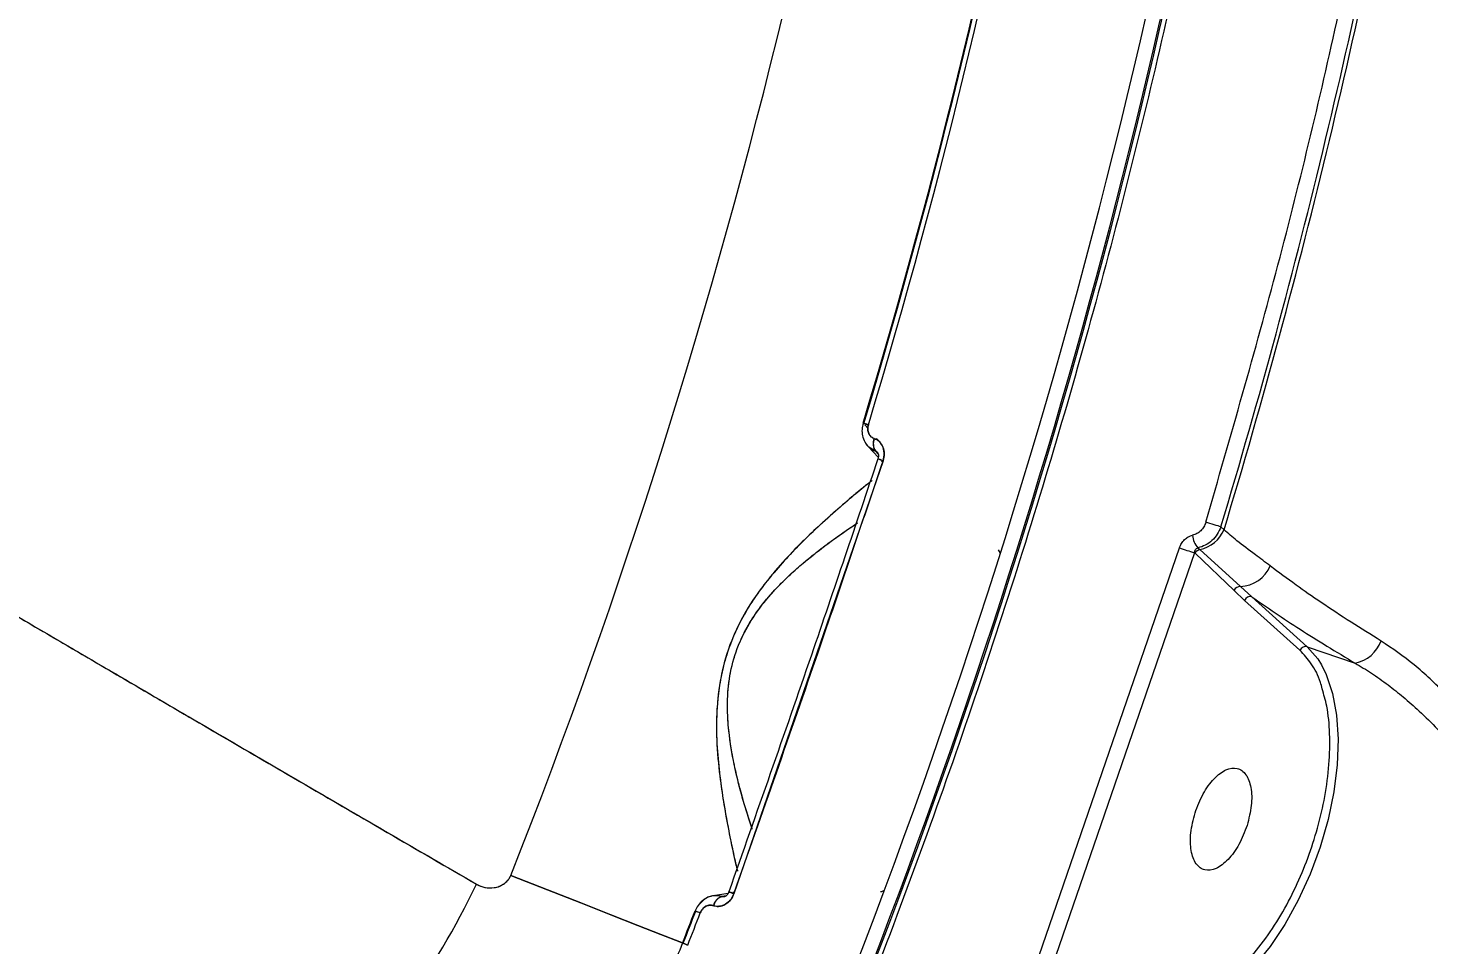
# Model space of a CAD drawing. Header units: millimetres. Extents: x -5713 to 5719, y -6024 to 5481.
# Drawn here: x 1639.2 to 1757.4, y 1222.4 to 1299.8 of the extents above; entities that cross this region are included whole.
import ezdxf

# ---------------------------------------------------------------- set-up
doc = ezdxf.new("R2010")
doc.units = ezdxf.units.MM
for name, color, linetype in [('DIKOM_ОБЪЕКТ', 7, 'Continuous'), ('DIKOM_РАЗМЕР_ЗОНА', 7, 'Continuous'), ('DIKOM_РАЗМЕР_ОБЪЕКТА', 7, 'Continuous')]:
    doc.layers.add(name, color=color, linetype=linetype)
doc.styles.add('style1', font='arial.ttf', dxfattribs={"width": 0.8})
doc.dimstyles.new('1-50', dxfattribs={"dimtxt": 300, "dimasz": 200, "dimexe": 100, "dimexo": 0, "dimgap": 100, "dimtad": 1, "dimdec": 0, "dimtxsty": 'style1', "dimcen": 0, "dimclrd": 7, "dimclre": 7, "dimadec": 1, "dimazin": 2, "dimtfac": 1, "dimtdec": 0, "dimtmove": 1, "dimatfit": 3, "dimfxl": 0, "dimlwd": 25, "dimlwe": 18, "dimarcsym": 0})

# ---------------------------------------------------------------- blocks, each defined once
blk = doc.blocks.new('*D16')
at = {"layer": 'Defpoints', "color": 0, "transparency": 16777216}
for p in [(2713.82, 2377.67), (-3598.04, -60.3), (-3598.04, -5183.86)]:
    blk.add_point(p, dxfattribs=at)
at = {"layer": 'DIKOM_РАЗМЕР_ОБЪЕКТА', "color": 7, "lineweight": 18, "transparency": 16777216}
for p, q in [((2713.82, 2377.67), (2713.82, -5283.86)), ((-3598.04, -60.3), (-3598.04, -5283.86))]:
    blk.add_line(p, q, dxfattribs=at)
at = {"layer": 'DIKOM_РАЗМЕР_ОБЪЕКТА', "color": 7, "lineweight": 25, "transparency": 16777216}
blk.add_line((2513.82, -5183.86), (-3398.04, -5183.86), dxfattribs=at)
at = {"layer": 'DIKOM_РАЗМЕР_ОБЪЕКТА', "color": 7, "transparency": 16777216}
for points in [[(-3398.04, -5150.53), (-3398.04, -5217.2), (-3598.04, -5183.86)], [(2513.82, -5150.53), (2513.82, -5217.2), (2713.82, -5183.86)]]:
    blk.add_solid(points, dxfattribs=at)
at = {"layer": 'DIKOM_РАЗМЕР_ОБЪЕКТА', "color": 0, "transparency": 16777216, "insert": (-444.93, -4930.59), "char_height": 300, "attachment_point": 5, "style": 'style1'}
blk.add_mtext('6300', dxfattribs=at)
blk = doc.blocks.new('*D15')
at = {"layer": 'Defpoints', "color": 0, "transparency": 16777216}
for p in [(-612.28, 3980.94), (4699.87, 3980.94), (684.19, -2271.39)]:
    blk.add_point(p, dxfattribs=at)
at = {"layer": 'DIKOM_РАЗМЕР_ОБЪЕКТА', "color": 7, "lineweight": 18, "transparency": 16777216}
for p, q in [((-612.28, 3980.94), (4799.87, 3980.94)), ((684.19, -2271.39), (4799.87, -2271.39))]:
    blk.add_line(p, q, dxfattribs=at)
at = {"layer": 'DIKOM_РАЗМЕР_ОБЪЕКТА', "color": 7, "lineweight": 25, "transparency": 16777216}
blk.add_line((4699.87, -2071.39), (4699.87, 3780.94), dxfattribs=at)
at = {"layer": 'DIKOM_РАЗМЕР_ОБЪЕКТА', "color": 7, "transparency": 16777216}
for points in [[(4666.54, 3780.94), (4733.21, 3780.94), (4699.87, 3980.94)], [(4666.54, -2071.39), (4733.21, -2071.39), (4699.87, -2271.39)]]:
    blk.add_solid(points, dxfattribs=at)
at = {"layer": 'DIKOM_РАЗМЕР_ОБЪЕКТА', "color": 0, "transparency": 16777216, "insert": (4446.7, 2209.88), "char_height": 300, "attachment_point": 5, "rotation": 90, "style": 'style1'}
blk.add_mtext('6250', dxfattribs=at)
blk = doc.blocks.new('*D13')
at = {"layer": 'Defpoints', "color": 0, "transparency": 16777216}
for p in [(-612.24, 5480.95), (971.69, -4271.39), (5619.37, -4271.39)]:
    blk.add_point(p, dxfattribs=at)
at = {"layer": 'DIKOM_РАЗМЕР_ЗОНА', "color": 7, "lineweight": 18, "transparency": 16777216}
for p, q in [((-612.24, 5480.95), (5719.37, 5480.95)), ((971.69, -4271.39), (5719.37, -4271.39))]:
    blk.add_line(p, q, dxfattribs=at)
at = {"layer": 'DIKOM_РАЗМЕР_ЗОНА', "color": 7, "lineweight": 25, "transparency": 16777216}
blk.add_line((5619.37, 5280.95), (5619.37, -4071.39), dxfattribs=at)
at = {"layer": 'DIKOM_РАЗМЕР_ЗОНА', "color": 7, "transparency": 16777216}
for points in [[(5586.04, 5280.95), (5652.71, 5280.95), (5619.37, 5480.95)], [(5586.04, -4071.39), (5652.71, -4071.39), (5619.37, -4271.39)]]:
    blk.add_solid(points, dxfattribs=at)
at = {"layer": 'DIKOM_РАЗМЕР_ЗОНА', "color": 0, "transparency": 16777216, "insert": (5366.2, 2209.88), "char_height": 300, "attachment_point": 5, "rotation": 90, "style": 'style1'}
blk.add_mtext('9750', dxfattribs=at)

msp = doc.modelspace()

# ---------------------------------------------------------------- linework, layer by layer
at = {"layer": 'DIKOM_ОБЪЕКТ', "color": 7, "linetype": 'Continuous', "lineweight": 15}
for p, q in [((1709.83, 1266.34), (1710.09, 1266.04)), ((1709.84, 1266.34), (1710.09, 1266.06)), ((1710.1, 1264.51), (1710.96, 1263.6)), ((1710.73, 1264.1), (1710.17, 1264.45)), ((1710.64, 1265.15), (1710.62, 1265.16)), ((1710.62, 1265.16), (1710.64, 1265.15)), ((1711.37, 1263.3), (1698.78, 1226.73)), ((1710.76, 1264.09), (1710.73, 1264.1)), ((1710.73, 1264.1), (1710.96, 1263.85)), ((1710.96, 1263.85), (1710.73, 1264.1)), ((1710.91, 1263.97), (1710.76, 1264.09)), ((1710.76, 1264.09), (1710.89, 1264.01)), ((1711.23, 1263.29), (1711.34, 1263.21)), ((1711.31, 1263.29), (1711.35, 1263.25)), ((1711.42, 1263.61), (1711.41, 1263.61)), ((1740.15, 1257.47), (1739.88, 1257.72)), ((1723.69, 1219.02), (1736.38, 1255.94)), ((1737.95, 1255.94), (1738.1, 1255.8)), ((1721.28, 1255.5), (1721.11, 1255.77)), ((1737.65, 1255.53), (1724.94, 1218.58)), ((1737.7, 1255.48), (1737.65, 1255.53)), ((1740.99, 1252.35), (1737.7, 1255.48)), ((1738.1, 1255.8), (1741.54, 1252.67)), ((1741.54, 1252.67), (1742.49, 1251.81)), ((1741.87, 1251.5), (1740.99, 1252.35)), ((1746.56, 1247.29), (1741.87, 1251.5)), ((1742.49, 1251.81), (1747.18, 1247.59)), ((1747.18, 1247.59), (1751.22, 1246.2)), ((1698.27, 1226.75), (1697.04, 1226.56)), ((1698.12, 1226.56), (1697.79, 1226.5)), ((1697.79, 1226.5), (1698.13, 1226.56)), ((1697.79, 1226.5), (1697.81, 1226.49)), ((1697.81, 1226.49), (1698, 1226.49)), ((1697.95, 1226.47), (1697.81, 1226.49)), ((1698.63, 1226.46), (1698.63, 1226.46)), ((1698.81, 1226.82), (1698.68, 1226.82)), ((1697.04, 1225.73), (1697.07, 1225.72)), ((1697.07, 1225.72), (1697.04, 1225.73)), ((1697.49, 1225.67), (1697.36, 1225.62))]:
    msp.add_line(p, q, dxfattribs=at)
at = {"layer": 'DIKOM_ОБЪЕКТ', "color": 7, "linetype": 'Continuous', "lineweight": 15, "flags": 128}
for points in [[(1710.13, 1266.33), (1710, 1266.37), (1709.89, 1266.4), (1709.8, 1266.43), (1709.73, 1266.45), (1709.69, 1266.46), (1709.68, 1266.46), (1709.7, 1266.46), (1709.74, 1266.45)], [(1709.68, 1266.46), (1709.69, 1266.46), (1709.71, 1266.46), (1709.75, 1266.44), (1709.8, 1266.43), (1709.86, 1266.41), (1709.94, 1266.39), (1710.03, 1266.36), (1710.13, 1266.33)], [(1709.74, 1266.45), (1709.72, 1266.45), (1709.71, 1266.45), (1709.7, 1266.46), (1709.7, 1266.46), (1709.69, 1266.46), (1709.69, 1266.46), (1709.68, 1266.46), (1709.68, 1266.46)], [(1711.37, 1263.3), (1711.23, 1263.35), (1711.11, 1263.39), (1711.01, 1263.43), (1710.95, 1263.45), (1710.93, 1263.46), (1710.94, 1263.46), (1710.95, 1263.46)], [(1739.88, 1257.72), (1739.78, 1257.75), (1739.64, 1257.79), (1739.49, 1257.83), (1739.32, 1257.88), (1739.14, 1257.94), (1738.96, 1257.99), (1738.78, 1258.05), (1738.61, 1258.1)], [(1747.18, 1247.59), (1748.06, 1246.57), (1748.37, 1246.07)], [(1748.37, 1246.07), (1748.78, 1245.24), (1749.31, 1243.64), (1749.65, 1241.81), (1749.78, 1239.79), (1749.7, 1237.61), (1749.41, 1235.33), (1748.93, 1232.99), (1748.26, 1230.65), (1747.41, 1228.37), (1746.41, 1226.18), (1745.28, 1224.13), (1744.03, 1222.28), (1742.71, 1220.66), (1741.33, 1219.31), (1739.93, 1218.26), (1738.53, 1217.53), (1737.63, 1217.22)], [(1694.44, 1222.57), (1694.22, 1222.66), (1692.6, 1223.3), (1690.66, 1224.06), (1688.4, 1224.95), (1685.85, 1225.96), (1683.03, 1227.07), (1679.95, 1228.28)], [(1679.95, 1228.28), (1683.03, 1227.07), (1685.85, 1225.96), (1688.4, 1224.95), (1690.66, 1224.06), (1692.6, 1223.3), (1694.22, 1222.66), (1694.4, 1222.59)], [(1698.34, 1226.87), (1698.33, 1226.88), (1698.36, 1226.87), (1698.42, 1226.85), (1698.51, 1226.82), (1698.63, 1226.78), (1698.78, 1226.73)], [(1695.93, 1225.11), (1695.84, 1225.15), (1695.75, 1225.18), (1695.68, 1225.21), (1695.62, 1225.24), (1695.57, 1225.26), (1695.53, 1225.27), (1695.51, 1225.28), (1695.5, 1225.28)], [(1695.56, 1225.26), (1695.52, 1225.28), (1695.5, 1225.28), (1695.51, 1225.28), (1695.55, 1225.26), (1695.62, 1225.24), (1695.7, 1225.2), (1695.81, 1225.16), (1695.93, 1225.11)], [(1694.44, 1222.57), (1694.45, 1222.57), (1694.47, 1222.56), (1694.51, 1222.55), (1694.56, 1222.53), (1694.62, 1222.5), (1694.69, 1222.47), (1694.78, 1222.44), (1694.87, 1222.4)], [(1694.87, 1222.4), (1694.75, 1222.45), (1694.64, 1222.49), (1694.56, 1222.53), (1694.49, 1222.55), (1694.45, 1222.57), (1694.44, 1222.57)]]:
    msp.add_lwpolyline(points, dxfattribs=at)
at = {"layer": 'DIKOM_ОБЪЕКТ', "color": 7, "linetype": 'Continuous', "lineweight": 15}
for centre, radius, start, end in [((1168.94, 1429.62), 579.13, 331.09885, 1.82405), ((1168.94, 1429.62), 580.37, 331.09855, 358.78075), ((1168.94, 1429.62), 580.5, 331.09885, 358.72844), ((1168.94, 1429.62), 549.25, 338.4952, 354.5048), ((1168.94, 1429.62), 564.82, 343.2097, 349.7903), ((1168.94, 1429.62), 564.88, 343.2097, 349.7903), ((1168.94, 1429.62), 565.29, 343.2097, 349.7903), ((1168.94, 1429.62), 596.26, 343.24313, 349.75687), ((1168.94, 1429.62), 596.59, 343.22853, 349.77147), ((1711.53, 1264.72), 1.01, 154.0441, 217.9587), ((1711.55, 1264.71), 1.01, 154.043, 217.9544), ((1712.71, 1267.63), 4.53, 246.8717, 252.8241), ((1737.53, 1258.59), 2.85, 281.5631, 336.9998), ((1753.43, 1305.35), 52.27, 250.9643, 252.4265), ((1739.14, 1257.08), 1.65, 183.035, 223.7776), ((1738.22, 1255.24), 0.568, 101.2728, 155.2594), ((1741.43, 1255.51), 2.84, 272.1344, 337.1526), ((1741.49, 1252.12), 0.551, 84.4315, 154.9984), ((1742.36, 1251.3), 0.526, 75.3918, 157.1162), ((1750.64, 1249.1), 2.95, 281.3716, 339.7238), ((1747.05, 1247.08), 0.526, 75.3918, 157.1162), ((1606.19, 1261.96), 78.78, 325.3018, 334.0875), ((1698.03, 1225.52), 1.01, 104.0416, 167.9558), ((1698.05, 1225.51), 1.01, 104.0457, 167.957), ((1697.16, 1222.49), 4.55, 69.1855, 75.1124), ((1168.94, 1429.62), 564.82, 338.4952, 338.7903), ((1168.94, 1429.62), 564.88, 338.4952, 338.7903), ((1168.94, 1429.62), 565.29, 338.4952, 338.7903)]:
    msp.add_arc(centre, radius, start, end, dxfattribs=at)
for points, knots in [([(1749.55, 1416.39), (1749.38, 1409.88), (1748.99, 1394.7), (1747, 1370.91), (1743.83, 1345.08), (1739.45, 1319.42), (1733.95, 1293.98), (1727.31, 1268.81), (1719.54, 1243.96), (1710.68, 1219.49), (1700.71, 1195.45), (1689.74, 1171.83), (1681.56, 1156.54), (1677.46, 1148.89)], [0, 0, 0, 0, 0.069798, 0.162818, 0.255838, 0.348859, 0.441879, 0.534899, 0.627919, 0.720939, 0.81396, 0.90698, 1, 1, 1, 1]), ([(1554.72, 1299.83), (1554.8, 1299.78), (1554.95, 1299.69), (1556.43, 1298.8), (1558.85, 1297.33), (1562.29, 1295.25), (1566.7, 1292.6), (1572.06, 1289.38), (1578.33, 1285.62), (1585.51, 1281.34), (1593.59, 1276.52), (1602.73, 1271.1), (1612.9, 1265.08), (1624.11, 1258.47), (1636.12, 1251.42), (1648.94, 1243.91), (1662.51, 1235.98), (1672.19, 1230.36), (1677.05, 1227.54)], [0, 0, 0, 0, 0.058015, 0.119704, 0.181407, 0.243316, 0.30522, 0.366736, 0.428051, 0.489348, 0.550808, 0.612615, 0.67758, 0.742132, 0.806446, 0.870726, 0.935175, 1, 1, 1, 1]), ([(1562.28, 1295.26), (1562.5, 1295.13), (1563.25, 1294.68), (1564.8, 1293.75), (1566.88, 1292.49), (1569.22, 1291.09), (1571.75, 1289.57), (1574.05, 1288.19), (1576.02, 1287.01), (1577.63, 1286.05), (1579.32, 1285.03), (1581.11, 1283.96), (1582.98, 1282.84), (1584.95, 1281.67), (1587.39, 1280.22), (1590.39, 1278.43), (1594.07, 1276.24), (1598.1, 1273.84), (1602.38, 1271.31), (1606.43, 1268.91), (1610.18, 1266.69), (1613.54, 1264.7), (1617.36, 1262.45), (1620.25, 1260.75), (1622.27, 1259.56), (1622.94, 1259.16), (1623.63, 1258.76), (1624.33, 1258.34), (1625.04, 1257.92), (1625.89, 1257.43), (1627, 1256.77), (1628.52, 1255.88), (1630.47, 1254.73), (1632.86, 1253.33), (1635.6, 1251.72), (1638.39, 1250.09), (1641.63, 1248.19), (1645.1, 1246.16), (1649.19, 1243.76), (1654.57, 1240.62), (1661.37, 1236.66), (1669.27, 1232.05), (1674.52, 1229), (1677.05, 1227.54)], [0, 0, 0, 0, 0.014288, 0.049908, 0.086247, 0.123305, 0.161083, 0.197353, 0.217051, 0.237092, 0.257473, 0.278197, 0.299263, 0.320671, 0.342421, 0.376322, 0.41193, 0.449245, 0.48827, 0.525539, 0.552242, 0.58043, 0.606074, 0.6411, 0.646008, 0.650991, 0.656048, 0.661179, 0.666385, 0.671665, 0.679596, 0.690467, 0.70428, 0.721035, 0.740733, 0.760983, 0.777921, 0.80582, 0.829637, 0.857268, 0.908354, 0.955933, 1, 1, 1, 1]), ([(1709.68, 1266.46), (1709.64, 1266.29), (1709.56, 1265.94), (1709.62, 1265.4), (1709.8, 1264.87), (1710.03, 1264.6), (1710.15, 1264.46)], [0, 0, 0, 0, 0.240672, 0.487852, 0.742602, 1, 1, 1, 1]), ([(1710.62, 1265.16), (1710.51, 1265.22), (1710.3, 1265.32), (1710.12, 1265.65), (1710.06, 1266), (1710.1, 1266.22), (1710.13, 1266.33)], [0, 0, 0, 0, 0.279767, 0.559852, 0.779829, 1, 1, 1, 1]), ([(1710.13, 1266.33), (1710.1, 1266.21), (1710.05, 1265.96), (1710.14, 1265.59), (1710.33, 1265.3), (1710.52, 1265.21), (1710.62, 1265.16)], [0, 0, 0, 0, 0.25002, 0.499914, 0.749708, 1, 1, 1, 1]), ([(1709.85, 1264.86), (1709.85, 1264.86), (1709.91, 1264.66), (1710.22, 1264.37), (1710.56, 1264.19), (1710.73, 1264.1)], [0, 0, 0, 0, 0.000914, 0.502344, 1, 1, 1, 1]), ([(1711.37, 1263.3), (1711.42, 1263.52), (1711.51, 1263.96), (1711.35, 1264.54), (1711.05, 1264.96), (1710.78, 1265.09), (1710.64, 1265.15)], [0, 0, 0, 0, 0.279515, 0.558946, 0.77931, 1, 1, 1, 1]), ([(1710.64, 1265.15), (1710.72, 1265.12), (1710.88, 1265.06), (1711.14, 1264.84), (1711.39, 1264.46), (1711.5, 1263.88), (1711.41, 1263.5), (1711.37, 1263.3)], [0, 0, 0, 0, 0.125737, 0.251488, 0.500806, 0.75027, 1, 1, 1, 1]), ([(1710.82, 1265.17), (1710.94, 1265.05), (1711.06, 1264.93), (1711.11, 1264.83), (1711.11, 1264.83)], [0, 0, 0, 0, 0.955528, 1, 1, 1, 1]), ([(1710.93, 1263.46), (1709.07, 1257.93), (1704.96, 1245.71), (1700.68, 1233.54), (1698.34, 1226.88)], [0, 0, 0, 0, 0.452482, 1, 1, 1, 1]), ([(1698.78, 1226.73), (1701.17, 1233.54), (1705.45, 1245.71), (1709.56, 1257.93), (1711.37, 1263.3)], [0, 0, 0, 0, 0.559995, 1, 1, 1, 1]), ([(1710.76, 1264.09), (1710.78, 1264.08), (1710.82, 1264.07), (1710.86, 1264.03), (1710.88, 1264.02)], [0, 0, 0, 0, 0.561849, 1, 1, 1, 1]), ([(1710.89, 1264), (1710.91, 1263.98), (1710.94, 1263.94), (1710.98, 1263.82), (1710.98, 1263.65), (1710.95, 1263.53), (1710.93, 1263.46)], [0, 0, 0, 0, 0.166402, 0.426444, 0.702195, 1, 1, 1, 1]), ([(1710.44, 1261.62), (1710.42, 1261.61), (1710.15, 1261.41), (1709.26, 1260.67), (1707.8, 1259.44), (1706.23, 1258.05), (1704.73, 1256.63), (1703.37, 1255.25), (1702.08, 1253.8), (1700.93, 1252.33), (1699.92, 1250.83), (1699.02, 1249.18), (1698.28, 1247.38), (1697.75, 1245.51), (1697.44, 1243.65), (1697.3, 1241.84), (1697.3, 1239.58), (1697.52, 1236.98), (1697.92, 1234.3), (1698.34, 1231.97), (1698.73, 1230.11), (1698.99, 1228.97), (1699.08, 1228.65), (1699.08, 1228.63)], [0, 0, 0, 0, 0.005019, 0.075837, 0.146046, 0.216266, 0.264007, 0.311551, 0.357586, 0.394457, 0.428489, 0.464824, 0.49952, 0.534249, 0.570599, 0.604637, 0.64152, 0.712372, 0.783201, 0.853585, 0.924431, 0.994841, 1, 1, 1, 1]), ([(1710.26, 1261.47), (1710.19, 1261.42), (1709.78, 1261.11), (1708.36, 1259.93), (1706.44, 1258.25), (1704.55, 1256.46), (1702.9, 1254.76), (1701.2, 1252.74), (1699.55, 1250.32), (1698.21, 1247.41), (1697.47, 1244.29), (1697.26, 1241.36), (1697.36, 1238.71), (1697.61, 1236.34), (1698, 1233.76), (1698.49, 1231.25), (1698.87, 1229.44), (1699.01, 1228.94), (1699.03, 1228.87)], [0, 0, 0, 0, 0.017128, 0.112482, 0.207661, 0.265554, 0.323372, 0.381809, 0.440536, 0.499688, 0.558873, 0.617643, 0.676212, 0.734421, 0.792265, 0.887837, 0.983362, 1, 1, 1, 1]), ([(1700.33, 1232.18), (1700.32, 1232.2), (1700.17, 1232.63), (1699.87, 1233.58), (1699.42, 1235.07), (1699.01, 1236.68), (1698.63, 1238.43), (1698.36, 1240.2), (1698.22, 1241.93), (1698.23, 1243.61), (1698.44, 1245.35), (1698.91, 1247.16), (1699.65, 1248.87), (1700.57, 1250.37), (1701.59, 1251.68), (1702.63, 1252.82), (1703.7, 1253.85), (1704.73, 1254.75), (1705.75, 1255.58), (1706.85, 1256.41), (1708, 1257.23), (1708.82, 1257.79), (1709.2, 1258.03), (1709.23, 1258.05)], [0, 0, 0, 0, 0.003946, 0.069981, 0.131201, 0.196232, 0.255186, 0.315899, 0.365061, 0.408286, 0.454636, 0.500832, 0.546652, 0.592622, 0.636846, 0.684018, 0.728752, 0.776118, 0.819789, 0.868209, 0.930876, 0.99413, 1, 1, 1, 1]), ([(1700.26, 1232.39), (1699.97, 1233.26), (1699.48, 1234.79), (1698.78, 1237.57), (1698.35, 1240.1), (1698.19, 1242.55), (1698.32, 1244.82), (1698.88, 1247.17), (1699.9, 1249.37), (1701.19, 1251.23), (1702.82, 1253.06), (1704.73, 1254.78), (1706.92, 1256.48), (1708.43, 1257.55), (1709.06, 1257.94), (1709.06, 1257.94)], [0, 0, 0, 0, 0.126369, 0.22157, 0.316086, 0.378436, 0.439839, 0.500344, 0.560825, 0.622182, 0.684543, 0.778558, 0.873682, 0.99977, 1, 1, 1, 1]), ([(1738.61, 1258.1), (1738.56, 1257.97), (1738.46, 1257.7), (1738.19, 1257.37), (1737.86, 1257.11), (1737.61, 1257.04), (1737.49, 1257)], [0, 0, 0, 0, 0.25072, 0.500715, 0.75054, 1, 1, 1, 1]), ([(1739.88, 1257.72), (1739.79, 1257.5), (1739.6, 1257.07), (1739.14, 1256.54), (1738.58, 1256.13), (1738.16, 1256), (1737.95, 1255.94)], [0, 0, 0, 0, 0.249214, 0.498605, 0.748964, 1, 1, 1, 1]), ([(1744.05, 1254.41), (1743.63, 1254.73), (1742.63, 1255.48), (1741.3, 1256.46), (1740.5, 1257.16), (1740.15, 1257.47)], [0, 0, 0, 0, 0.292498, 0.687807, 1, 1, 1, 1]), ([(1736.38, 1255.94), (1736.44, 1256.07), (1736.54, 1256.33), (1736.81, 1256.64), (1737.12, 1256.89), (1737.37, 1256.96), (1737.49, 1257)], [0, 0, 0, 0, 0.250476, 0.500581, 0.750516, 1, 1, 1, 1]), ([(1737.65, 1255.53), (1737.66, 1255.57), (1737.68, 1255.67), (1737.74, 1255.8), (1737.83, 1255.89), (1737.91, 1255.93), (1737.95, 1255.94)], [0, 0, 0, 0, 0.264722, 0.521188, 0.766052, 1, 1, 1, 1]), ([(1753.41, 1248.07), (1752.55, 1248.6), (1750.78, 1249.7), (1748.39, 1251.28), (1746.1, 1252.87), (1744.76, 1253.87), (1744.05, 1254.41)], [0, 0, 0, 0, 0.242581, 0.50163, 0.735475, 1, 1, 1, 1]), ([(1742.49, 1251.81), (1743.8, 1250.9), (1746.43, 1249.09), (1749.62, 1247.16), (1751.22, 1246.2)], [0, 0, 0, 0, 0.499666, 1, 1, 1, 1]), ([(1493.42, 1249.76), (1493.51, 1249.71), (1493.68, 1249.62), (1495.04, 1248.87), (1497.19, 1247.67), (1500.22, 1245.99), (1504.09, 1243.85), (1508.74, 1241.27), (1514.09, 1238.31), (1520.07, 1234.99), (1526.76, 1231.28), (1534.12, 1227.2), (1542.32, 1222.66), (1551.4, 1217.62), (1561.42, 1212.07), (1572.19, 1206.1), (1583.65, 1199.75), (1595.74, 1193.04), (1608.17, 1186.15), (1620.89, 1179.1), (1633.88, 1171.91), (1647.38, 1164.42), (1661.35, 1156.67), (1671.04, 1151.3), (1675.9, 1148.61)], [0, 0, 0, 0, 0.046681, 0.093344, 0.139847, 0.186299, 0.23281, 0.279491, 0.323764, 0.368023, 0.412033, 0.455891, 0.49969, 0.546179, 0.592816, 0.639714, 0.68669, 0.733382, 0.779899, 0.823697, 0.86753, 0.91149, 0.955672, 1, 1, 1, 1]), ([(1739.68, 1213.1), (1740.79, 1212.94), (1742.99, 1212.62), (1746.57, 1212.78), (1750.2, 1213.33), (1753.22, 1214.13), (1755.6, 1214.97), (1757.36, 1215.71), (1759.05, 1216.56), (1761.31, 1217.91), (1763.35, 1219.55), (1764.94, 1221.55), (1765.85, 1223.15), (1766.45, 1224.92), (1766.71, 1226.81), (1766.66, 1228.74), (1766.23, 1231.26), (1765.16, 1234.31), (1763.39, 1237.69), (1761.26, 1240.82), (1758.86, 1243.64), (1756.24, 1246.15), (1754.35, 1247.43), (1753.41, 1248.07)], [0, 0, 0, 0, 0.062546, 0.125166, 0.187296, 0.249804, 0.281336, 0.312106, 0.344176, 0.374605, 0.441307, 0.471316, 0.499874, 0.530951, 0.562695, 0.592936, 0.625397, 0.688015, 0.750677, 0.81296, 0.875593, 0.93764, 1, 1, 1, 1]), ([(1748.43, 1244.04), (1748.39, 1244.22), (1748.18, 1245.05), (1747.56, 1246.2), (1746.89, 1246.93), (1746.56, 1247.29)], [0, 0, 0, 0, 0.124006, 0.572213, 1, 1, 1, 1]), ([(1751.22, 1246.2), (1751.68, 1245.93), (1752.62, 1245.36), (1753.97, 1244.4), (1755.32, 1243.33), (1756.72, 1242.09), (1758.26, 1240.57), (1759.84, 1238.8), (1761.37, 1236.85), (1762.7, 1234.85), (1763.86, 1232.76), (1764.7, 1230.77), (1765.22, 1228.85), (1765.43, 1227.06), (1765.27, 1225.25), (1764.68, 1223.53), (1763.86, 1222.27), (1763.06, 1221.38), (1762.22, 1220.58), (1761.01, 1219.67), (1758.95, 1218.46), (1756.15, 1217.29), (1753.1, 1216.42), (1750.36, 1215.88), (1748.04, 1215.57), (1745.34, 1215.38), (1742.33, 1215.41), (1740.2, 1215.78), (1739.14, 1215.96)], [0, 0, 0, 0, 0.030301, 0.062444, 0.092141, 0.124579, 0.163463, 0.208012, 0.249568, 0.293783, 0.333686, 0.374839, 0.406244, 0.437481, 0.468874, 0.500232, 0.531522, 0.546824, 0.563003, 0.592251, 0.625547, 0.687904, 0.750216, 0.791799, 0.835124, 0.874885, 0.937479, 1, 1, 1, 1]), ([(1740.53, 1219.6), (1740.99, 1219.99), (1742, 1220.84), (1743.5, 1222.66), (1744.96, 1224.86), (1746.21, 1227.24), (1747.25, 1229.73), (1748.09, 1232.31), (1748.7, 1234.98), (1749.06, 1237.68), (1749.11, 1240.26), (1748.91, 1242.43), (1748.57, 1243.56), (1748.43, 1244.04)], [0, 0, 0, 0, 0.080193, 0.177945, 0.274091, 0.367178, 0.456025, 0.544871, 0.637959, 0.734105, 0.831857, 0.929609, 1, 1, 1, 1]), ([(1504.38, 1242.54), (1505.43, 1241.96), (1507.94, 1240.58), (1512.8, 1237.88), (1518.77, 1234.57), (1525.48, 1230.85), (1532.86, 1226.76), (1541.08, 1222.2), (1550.18, 1217.16), (1560.23, 1211.59), (1571.02, 1205.61), (1582.51, 1199.24), (1594.63, 1192.52), (1607.09, 1185.61), (1619.84, 1178.54), (1632.85, 1171.33), (1646.39, 1163.83), (1660.4, 1156.06), (1670.11, 1150.68), (1674.97, 1147.98)], [0, 0, 0, 0, 0.04256, 0.101392, 0.160204, 0.218687, 0.276967, 0.335168, 0.396946, 0.458919, 0.521238, 0.583661, 0.645708, 0.707521, 0.765722, 0.823969, 0.882385, 0.941095, 1, 1, 1, 1]), ([(1675.94, 1149.73), (1670.79, 1152.59), (1660.49, 1158.29), (1645.68, 1166.5), (1631.41, 1174.42), (1617.72, 1182), (1604.61, 1189.27), (1592.31, 1196.09), (1580.81, 1202.46), (1570.1, 1208.4), (1560.02, 1213.99), (1550.61, 1219.2), (1541.71, 1224.14), (1533.34, 1228.78), (1525.61, 1233.06), (1519.61, 1236.38), (1516.53, 1238.1), (1515.45, 1238.69)], [0, 0, 0, 0, 0.070716, 0.141162, 0.211252, 0.281156, 0.351038, 0.421066, 0.487375, 0.554056, 0.620503, 0.68662, 0.752549, 0.822423, 0.892406, 0.962668, 1, 1, 1, 1]), ([(1677.05, 1227.54), (1677.05, 1227.54), (1677.06, 1227.53), (1677.29, 1227.4), (1677.77, 1227.22), (1678.54, 1227.19), (1679.23, 1227.44), (1679.64, 1227.79), (1679.85, 1228.05), (1679.92, 1228.2), (1679.95, 1228.28)], [0, 0, 0, 0, 0.001857, 0.016436, 0.25034, 0.500044, 0.745765, 0.874539, 0.936862, 1, 1, 1, 1]), ([(1677.05, 1227.54), (1677.28, 1227.43), (1677.74, 1227.21), (1678.42, 1227.2), (1678.96, 1227.34), (1679.35, 1227.55), (1679.65, 1227.8), (1679.85, 1228.06), (1679.92, 1228.21), (1679.95, 1228.28)], [0, 0, 0, 0, 0.249924, 0.499336, 0.628432, 0.749709, 0.874575, 0.939043, 1, 1, 1, 1]), ([(1697.1, 1226.57), (1696.93, 1226.53), (1696.57, 1226.46), (1696.11, 1226.16), (1695.73, 1225.77), (1695.58, 1225.44), (1695.5, 1225.28)], [0, 0, 0, 0, 0.257943, 0.512363, 0.759747, 1, 1, 1, 1]), ([(1697.79, 1226.5), (1697.54, 1226.54), (1697.04, 1226.63), (1696.35, 1226.36), (1696.03, 1226.01), (1695.9, 1225.87)], [0, 0, 0, 0, 0.364716, 0.732427, 1, 1, 1, 1]), ([(1697.07, 1225.72), (1697.25, 1225.69), (1697.63, 1225.62), (1698.16, 1225.87), (1698.56, 1226.26), (1698.71, 1226.57), (1698.78, 1226.73)], [0, 0, 0, 0, 0.279781, 0.559625, 0.779735, 1, 1, 1, 1]), ([(1698.78, 1226.73), (1698.69, 1226.55), (1698.53, 1226.19), (1698.08, 1225.81), (1697.65, 1225.66), (1697.31, 1225.65), (1697.15, 1225.7), (1697.07, 1225.72)], [0, 0, 0, 0, 0.249729, 0.499193, 0.74851, 0.874209, 1, 1, 1, 1]), ([(1697.95, 1226.47), (1697.93, 1226.47), (1697.88, 1226.47), (1697.83, 1226.48), (1697.81, 1226.49)], [0, 0, 0, 0, 0.415302, 1, 1, 1, 1]), ([(1698.33, 1226.88), (1698.3, 1226.82), (1698.26, 1226.7), (1698.15, 1226.57), (1698.04, 1226.49), (1697.97, 1226.48), (1697.94, 1226.47)], [0, 0, 0, 0, 0.274606, 0.528876, 0.76866, 1, 1, 1, 1]), ([(1711.46, 1226.99), (1711.38, 1226.95), (1711.27, 1226.9), (1711.17, 1226.89), (1711.14, 1226.88)], [0, 0, 0, 0, 0.72773, 1, 1, 1, 1]), ([(1537.78, 1226.31), (1537.97, 1226.21), (1538.33, 1226.01), (1538.89, 1225.7), (1539.46, 1225.39), (1540.02, 1225.07), (1540.6, 1224.75), (1541.17, 1224.43), (1542.04, 1223.95), (1543.37, 1223.21), (1545.33, 1222.13), (1547.82, 1220.75), (1550.87, 1219.06), (1554.51, 1217.04), (1558.79, 1214.67), (1563.76, 1211.91), (1568.88, 1209.08), (1574.05, 1206.21), (1579.17, 1203.37), (1583.36, 1201.05), (1586.42, 1199.35), (1588.21, 1198.36), (1590.03, 1197.35), (1591.9, 1196.31), (1593.82, 1195.25), (1595.78, 1194.16), (1597.79, 1193.05), (1602.8, 1190.27), (1610.84, 1185.82), (1622.05, 1179.61), (1633.18, 1173.44), (1644.16, 1167.35), (1654.96, 1161.36), (1665.48, 1155.53), (1672.52, 1151.63), (1675.94, 1149.73)], [0, 0, 0, 0, 0.005751, 0.011517, 0.017301, 0.023101, 0.028917, 0.03475, 0.040599, 0.055192, 0.074385, 0.09818, 0.126822, 0.160139, 0.198131, 0.240799, 0.288141, 0.32583, 0.366034, 0.408751, 0.421818, 0.435102, 0.448605, 0.462326, 0.476265, 0.490423, 0.504799, 0.519393, 0.597093, 0.671779, 0.743451, 0.812109, 0.877753, 0.940384, 1, 1, 1, 1]), ([(1695.93, 1225.11), (1696, 1225.24), (1696.13, 1225.49), (1696.45, 1225.71), (1696.77, 1225.79), (1696.95, 1225.75), (1697.04, 1225.73)], [0, 0, 0, 0, 0.278749, 0.558584, 0.779292, 1, 1, 1, 1]), ([(1697.04, 1225.73), (1696.94, 1225.75), (1696.73, 1225.8), (1696.4, 1225.69), (1696.11, 1225.45), (1695.99, 1225.23), (1695.93, 1225.11)], [0, 0, 0, 0, 0.250324, 0.499867, 0.749618, 1, 1, 1, 1]), ([(1697.55, 1225.67), (1697.53, 1225.66), (1697.49, 1225.64), (1697.41, 1225.63), (1697.36, 1225.62)], [0, 0, 0, 0, 0.323499, 1, 1, 1, 1]), ([(1694.45, 1222.57), (1693.78, 1220.98), (1692.52, 1218.02), (1690.35, 1214.12), (1688.32, 1210.98), (1686.51, 1208.53), (1684.15, 1205.62), (1680.88, 1202.15), (1676.38, 1198.33), (1671.48, 1195.04), (1667.34, 1192.91), (1664.08, 1191.58), (1661.59, 1190.71), (1658.66, 1189.91), (1655.63, 1189.29), (1653.61, 1189.14), (1652.75, 1189.07)], [0, 0, 0, 0, 0.086653, 0.161324, 0.224428, 0.27537, 0.31586, 0.41576, 0.519685, 0.623222, 0.728869, 0.772725, 0.818815, 0.876472, 0.947351, 1, 1, 1, 1])]:
    msp.add_open_spline(points, degree=3, knots=knots, dxfattribs=at)
for points in [[(1738.61, 1258.1), (1740.69, 1265.32), (1744.86, 1279.76), (1750.13, 1301.69), (1752.97, 1316.45), (1754.39, 1323.83)], [(1737.7, 1233.55), (1737.91, 1234.11), (1738.33, 1235.21), (1739.3, 1236.52), (1740.32, 1237.3), (1741.29, 1237.42), (1742.05, 1236.88), (1742.47, 1235.76), (1742.53, 1234.21), (1742.24, 1233.07), (1742.09, 1232.5)], [(1742.09, 1232.5), (1741.88, 1231.95), (1741.46, 1230.84), (1740.5, 1229.54), (1739.47, 1228.76), (1738.5, 1228.63), (1737.74, 1229.17), (1737.32, 1230.3), (1737.27, 1231.85), (1737.56, 1232.99), (1737.7, 1233.55)]]:
    msp.add_open_spline(points, degree=3, dxfattribs=at)

# ---------------------------------------------------------------- dimensions: what is measured, and where the dimension line sits
at = {"layer": 'DIKOM_РАЗМЕР_ЗОНА'}
dim = msp.add_linear_dim(base=(5619.37, -4271.39), p1=(-612.24, 5480.95), p2=(971.69, -4271.39), angle=90, text='9750', dimstyle='1-50', override={"dimscale": 1, "dimtix": 0, "dimtofl": 1, "dimtmove": 1, "dimatfit": 3}, dxfattribs=at)
dim.commit()
dim.dimension.update_dxf_attribs({"geometry": '*D13', "text_midpoint": (5619.37, 2209.88), "dimtype": 160})
at = {"layer": 'DIKOM_РАЗМЕР_ОБЪЕКТА'}
dim = msp.add_linear_dim(base=(4699.87, 3980.94), p1=(684.19, -2271.39), p2=(-612.28, 3980.94), angle=90, text='6250', dimstyle='1-50', override={"dimscale": 1, "dimtix": 0, "dimtofl": 1, "dimtmove": 1, "dimatfit": 3}, dxfattribs=at)
dim.commit()
dim.dimension.update_dxf_attribs({"geometry": '*D15', "text_midpoint": (4699.87, 2209.88), "dimtype": 160})
dim = msp.add_linear_dim(base=(-3598.04, -5183.86), p1=(2713.82, 2377.67), p2=(-3598.04, -60.3), text='6300', dimstyle='1-50', override={"dimscale": 1, "dimtix": 0, "dimtofl": 1, "dimtmove": 1, "dimatfit": 3}, dxfattribs=at)
dim.commit()
dim.dimension.update_dxf_attribs({"geometry": '*D16', "text_midpoint": (-444.93, -5183.86), "dimtype": 160})

doc.saveas('drawing.dxf')
